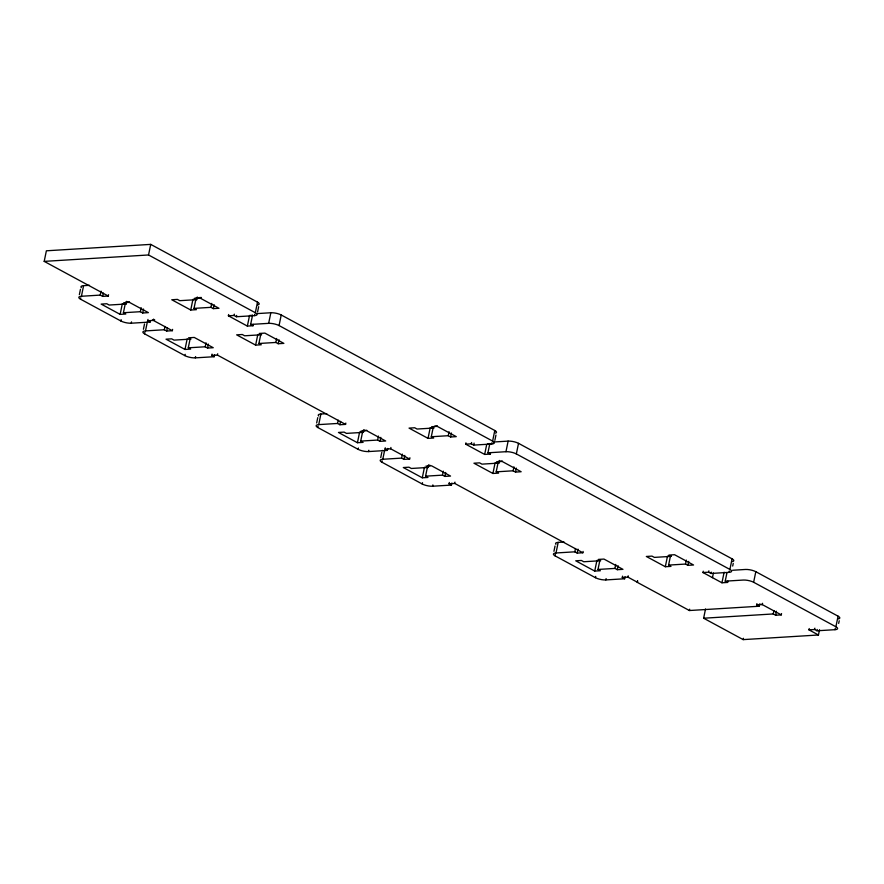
<?xml version="1.0" encoding="UTF-8"?>
<svg xmlns="http://www.w3.org/2000/svg" width="884" height="884" viewBox="0 0 884 884"><rect width="100%" height="100%" fill="white"/><g stroke="black" fill="none" stroke-linecap="round" stroke-linejoin="round"><path stroke-width="1.33" d="M108.544 294.715L108.268 296.041L44.2 261.377L46.377 250.802L150.722 244.382L257.498 302.14A7.514 2.144 11.6 0 1 257.598 304.936M79.361 294.615L80.455 289.322M150.346 320.737L150.081 322.052L131.252 323.212A7.514 2.144 11.6 0 1 120.865 320.991L80.521 299.179L80.798 297.853M80.521 299.179A7.514 2.144 11.6 0 1 81.427 296.262L83.593 285.676L89.483 285.311M108.268 296.041L102.621 296.383L100.246 295.101L101.063 291.134M102.621 296.383L103.295 293.079M125.318 303.477L123.417 312.737L125.793 314.019L120.147 314.373L122.312 303.787L124.578 303.643M120.865 320.991L121.13 319.665M120.147 314.373L101.163 304.096L106.809 303.753L109.174 305.035L126.125 303.997L126.666 301.345M131.252 323.212L131.528 321.887M228.658 314.494L228.392 315.809L234.039 315.466L236.404 316.748L254.426 315.643A7.514 2.144 11.6 0 0 255.332 312.726L148.545 254.968L150.722 244.382M126.125 303.997L123.749 302.715L129.395 302.361L148.379 312.627L142.733 312.98L140.357 311.698L141.175 307.72M142.733 312.98L143.551 309.013M143.429 329.268L144.523 323.975M214.558 354.727L214.149 356.716L195.32 357.865A7.514 2.144 11.6 0 1 184.933 355.655L144.589 333.832L144.865 332.506M144.589 333.832A7.514 2.144 11.6 0 1 145.495 330.914L147.396 321.654M150.081 322.052L147.705 320.77L147.982 319.444M172.612 329.367L172.336 330.693L153.352 320.428L153.628 319.102M172.336 330.693L166.689 331.047L164.313 329.754L164.999 326.45M166.689 331.047L167.374 327.732M195.917 299.123L194.016 308.383L196.392 309.676L190.745 310.019L192.911 299.433L196.303 299.223M190.182 338.561L188.281 347.821L190.646 349.103L184.999 349.456L187.176 338.87M184.933 355.655L185.209 354.329M190.745 310.019L171.761 299.753L177.408 299.4L179.772 300.682L196.723 299.643L197.265 297.002M195.32 357.865L195.596 356.55M196.723 299.643L194.347 298.361L199.994 298.018L218.978 308.284L213.331 308.627L210.956 307.345L211.773 303.378M184.999 349.456L166.015 339.18L171.662 338.837L174.037 340.119L190.977 339.08L188.612 337.798L194.259 337.445L213.243 347.71L207.585 348.064L205.221 346.782L206.027 342.815M213.331 308.627L214.138 304.66M207.585 348.064L208.403 344.097M214.149 356.716L211.773 355.434L212.049 354.108M345.832 423.071L345.556 424.397L217.42 355.081L217.696 353.755M234.039 315.466L234.304 314.14M236.404 316.748L236.68 315.422M253.288 324.406L253.023 325.732L247.365 326.086L249.542 315.5L252.371 315.323M253.023 325.732L250.647 324.45L252.548 315.19M254.426 315.643L254.702 314.317M255.332 312.726L257.498 302.14M257.575 311.997L258.658 306.704M260.802 334.229L258.901 343.489L261.277 344.771L255.631 345.114L257.796 334.528M250.647 324.45L268.659 323.345L270.835 312.759A7.514 2.144 11.6 0 1 281.234 314.98L494.786 430.497A7.514 2.144 11.6 0 1 495.515 433.149M465.945 442.84L465.68 444.166L471.327 443.823L473.702 445.105L491.714 444A7.514 2.144 11.6 0 0 492.62 441.083L279.057 325.566L281.234 314.98M255.631 345.114L236.647 334.848L242.293 334.506L244.669 335.787L261.609 334.749L259.233 333.456L264.88 333.113L283.863 343.379L278.217 343.732L275.841 342.451L276.659 338.473M278.217 343.732L279.035 339.754M316.66 422.961L317.743 417.668M387.778 448.431L387.369 450.409L368.551 451.569A7.514 2.144 11.6 0 1 358.153 449.348L317.809 427.524L318.085 426.21M317.809 427.524A7.514 2.144 11.6 0 1 318.715 424.618L320.892 414.032L326.771 413.668M345.556 424.397L339.909 424.74L337.544 423.458L338.218 420.154M339.909 424.74L340.594 421.436M362.606 431.834L360.705 441.094L363.081 442.376L357.434 442.718L359.611 432.132L362.993 431.933M358.153 449.348L358.429 448.022M357.434 442.718L338.45 432.453L344.097 432.11L346.473 433.392L363.412 432.353L363.954 429.701M368.551 451.569L368.816 450.243M363.412 432.353L361.037 431.06L366.683 430.718L385.667 440.983L380.021 441.337L377.645 440.055L378.462 436.077M380.021 441.337L380.838 437.37M380.728 457.625L381.811 452.332M451.846 483.084L451.437 485.073L432.619 486.222A7.514 2.144 11.6 0 1 422.221 484.001L381.888 462.188L382.153 460.862M381.888 462.188A7.514 2.144 11.6 0 1 382.783 459.271L384.551 450.674M387.369 450.409L384.993 449.127L385.269 447.801M409.9 457.724L409.623 459.05L390.64 448.785L390.916 447.459M409.623 459.05L403.977 459.393L401.612 458.111L402.419 454.144M403.977 459.393L404.795 455.426M433.204 427.48L431.304 436.74L433.679 438.022L428.033 438.376L430.199 427.79L433.591 427.58M427.469 466.918L425.569 476.178L427.944 477.459L422.298 477.802L424.464 467.227M422.221 484.001L422.497 482.686M422.298 477.802L403.314 467.537L408.961 467.194L411.325 468.476L428.276 467.437L428.817 464.785M432.619 486.222L432.884 484.907M428.033 438.376L409.049 428.11L414.695 427.757L417.071 429.038L434.011 428L431.635 426.718L437.282 426.375L456.266 436.641L450.619 436.983L448.243 435.702L449.061 431.735M428.276 467.437L425.9 466.155L431.547 465.802L450.531 476.067L444.884 476.421L442.508 475.139L443.326 471.161M450.619 436.983L451.437 433.016M444.884 476.421L445.702 472.454M451.437 485.073L449.061 483.78L449.337 482.465M583.12 551.428L582.854 552.754L454.719 483.438L454.984 482.111M471.327 443.823L471.592 442.497M473.702 445.105L474.1 443.116M490.576 452.763L490.311 454.089L484.664 454.442L486.697 444.508M490.311 454.089L487.935 452.807L489.835 443.547M491.714 444L491.99 442.674M492.62 441.083L494.786 430.497M494.863 440.354L495.946 435.061M498.366 461.26L496.189 471.846L498.565 473.128L492.918 473.47L495.095 462.884L497.349 462.752M492.918 473.47L473.934 463.205L479.581 462.862L481.957 464.144L498.896 463.094L499.438 460.453M487.935 452.807L505.957 451.702L508.123 441.116A7.514 2.144 11.6 0 1 518.521 443.337L732.085 558.854A7.514 2.144 11.6 0 1 732.405 561.605M703.244 571.197L702.968 572.523L708.614 572.18L710.99 573.462L729.013 572.357A7.514 2.144 11.6 0 0 729.908 569.44L516.344 453.923L518.521 443.337M498.896 463.094L496.521 461.813L502.167 461.47L521.151 471.736L515.505 472.089L513.129 470.796L513.947 466.829M515.505 472.089L516.322 468.111M553.948 551.318L555.03 546.025M625.065 576.788L624.656 578.766L605.838 579.926A7.514 2.144 11.6 0 1 595.44 577.705L555.108 555.881L555.373 554.566M555.108 555.881A7.514 2.144 11.6 0 1 556.003 552.975L558.18 542.389L564.058 542.025M582.854 552.754L577.208 553.097L574.832 551.815L575.506 548.511M577.208 553.097L578.014 549.13M599.904 560.191L597.993 569.451L600.369 570.732L594.722 571.075L596.899 560.489L600.28 560.29M595.44 577.705L595.717 576.379M605.838 579.926L606.115 578.6M594.722 571.075L575.738 560.81L581.385 560.467L583.76 561.749L600.7 560.71L598.324 559.417L603.971 559.075L622.955 569.34L617.308 569.694L614.944 568.412L615.75 564.434M617.308 569.694L618.126 565.716M624.656 578.766L622.292 577.484L622.557 576.158M637.696 580.954L637.43 582.269L627.938 577.141L628.204 575.816M637.463 580.965L637.187 582.291L689.387 610.524L759.013 606.247L759.422 604.258M670.503 555.837L668.591 565.097L670.967 566.379L665.321 566.732L667.497 556.147M665.321 566.732L646.337 556.467L651.983 556.113L654.359 557.395L671.299 556.356L668.923 555.075L674.569 554.721L693.553 564.998L687.907 565.34L685.542 564.058L686.349 560.091M687.907 565.34L688.724 561.373M689.387 610.524L689.664 609.198M708.614 572.18L708.891 570.854M710.99 573.462L711.255 572.136M819.534 629.695L818.451 634.988L743.179 639.618L703.631 618.225L705.531 608.966M712.46 577.661L713.41 573.031M727.875 581.12L727.598 582.446L721.952 582.788L724.129 572.202M727.598 582.446L725.223 581.164L726.991 572.567M729.013 572.357L729.278 571.031M729.908 569.44L732.085 558.854M732.692 566.058L733.245 563.417M809.236 628.535L808.959 629.861L814.606 629.507L816.982 630.789L834.993 629.684A7.514 2.144 11.6 0 0 835.899 626.767L753.643 582.269L755.809 571.694A7.514 2.144 11.6 0 0 745.477 569.462L732.626 570.257M743.179 639.618L743.444 638.292M759.013 606.247L756.649 604.965L756.914 603.639M781.544 613.562L781.279 614.877L762.295 604.612L762.561 603.286M781.279 614.877L775.633 615.231L773.257 613.949L773.931 610.634M775.633 615.231L776.439 611.264M814.606 629.507L814.882 628.181M816.982 630.789L817.247 629.474M834.993 629.684L835.269 628.358M835.899 626.767L838.076 616.181L755.809 571.694M838.684 623.397L839.225 620.745M44.2 261.377L148.545 254.968M81.427 296.262L100.246 295.101M125.594 302.151L129.495 301.908M196.193 297.798L201.397 297.477M123.417 312.737L140.357 311.698M194.016 308.383L210.956 307.345M152.368 320.041L154.722 319.897M257.321 313.588L270.835 312.759M147.705 320.77L153.352 320.428M145.495 330.914L164.313 329.754M188.281 347.821L205.221 346.782M258.901 343.489L275.841 342.451M211.773 355.434L217.42 355.081M318.715 424.618L337.544 423.458M362.882 430.508L366.794 430.265M434.784 426.077L437.392 425.922M360.705 441.094L377.645 440.055M431.304 436.74L448.243 435.702M493.482 442.011L508.123 441.116M384.993 449.127L390.64 448.785M487.537 443.812L490.012 443.657M382.783 459.271L401.612 458.111M427.745 465.592L430.342 465.426M499.67 461.172L502.278 461.017M425.569 476.178L442.508 475.139M496.189 471.846L513.129 470.796M449.061 483.78L454.719 483.438M556.003 552.975L574.832 551.815M668.624 556.08L670.879 555.937M597.993 569.451L614.944 568.412M668.591 565.097L685.542 564.058M622.292 577.484L627.938 577.141M725.223 581.164L743.311 580.048A7.514 2.144 11.6 0 1 753.643 582.269M759.113 604.369L761.29 604.225M756.649 604.965L762.295 604.612M703.631 618.225L773.257 613.949M228.392 315.809L247.365 326.086M465.68 444.166L484.664 454.442M702.968 572.523L721.952 582.788M808.959 629.861L818.451 634.988M555.926 544.334A7.514 2.144 11.6 0 1 558.18 542.389M838.076 616.181A7.514 2.144 11.6 0 1 838.54 618.911M505.957 451.702A7.514 2.144 11.6 0 1 516.344 453.923M382.706 450.63A7.514 2.144 11.6 0 1 382.507 450.387M318.638 415.977A7.514 2.144 11.6 0 1 320.892 414.032M268.659 323.345A7.514 2.144 11.6 0 1 279.057 325.566M81.35 287.62A7.514 2.144 11.6 0 1 83.593 285.676"/></g></svg>
